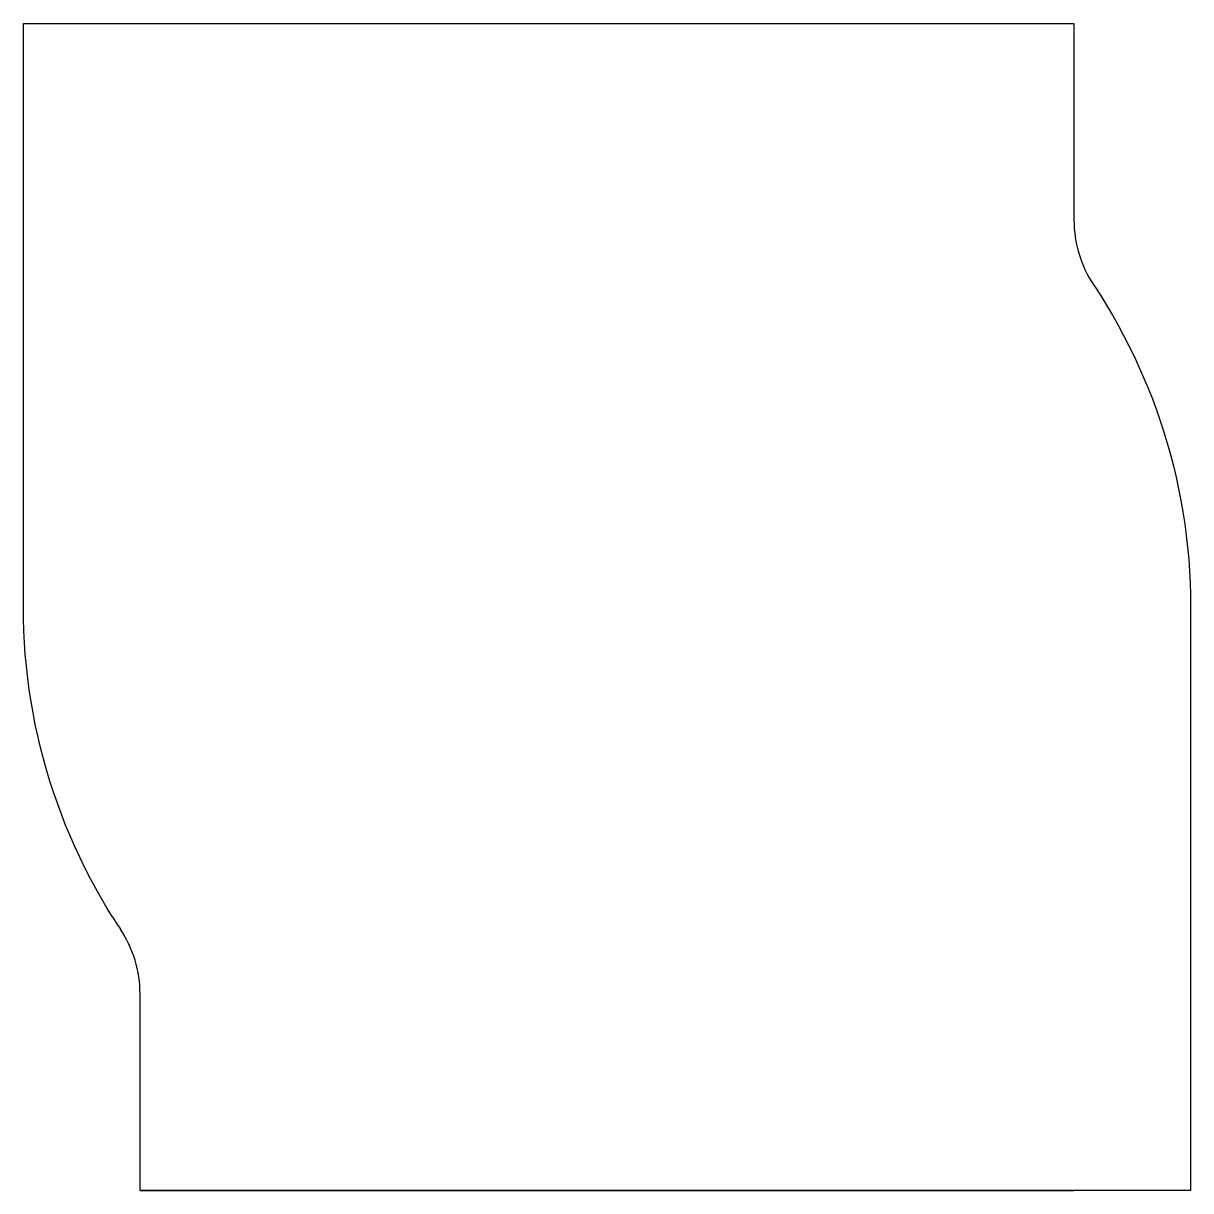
# Model space of a CAD drawing. Header units: inches. Extents: x 0.5 to 5.5, y 0.43 to 5.43.
import ezdxf

# ---------------------------------------------------------------- set-up
doc = ezdxf.new("R2010")
doc.units = ezdxf.units.IN
doc.header["$LTSCALE"] = 0.03937
doc.header["$MEASUREMENT"] = 0
doc.layers.add('Default', color=18, linetype='Continuous', true_color=0x000000)

msp = doc.modelspace()

# ---------------------------------------------------------------- linework, layer by layer
at = {"layer": 'Default'}
for p, q in [((0.5, 2.9282), (0.5, 5.4282)), ((0.5, 5.4282), (5, 5.4282)), ((5, 5.4282), (5.0001, 4.5861)), ((5.0857, 4.3064), (5.0862, 4.3057)), ((5.0862, 4.3057), (5.1132, 4.2639)), ((5.1132, 4.2639), (5.1393, 4.2216)), ((5.1393, 4.2216), (5.1647, 4.1788)), ((5.1647, 4.1788), (5.1891, 4.1354)), ((5.1891, 4.1354), (5.2128, 4.0916)), ((5.2128, 4.0916), (5.2355, 4.0473)), ((5.2355, 4.0473), (5.2574, 4.0026)), ((5.2574, 4.0026), (5.2783, 3.9574)), ((5.2783, 3.9574), (5.2984, 3.9117)), ((5.2984, 3.9117), (5.3176, 3.8657)), ((5.3176, 3.8657), (5.3359, 3.8192)), ((5.3359, 3.8192), (5.3532, 3.7724)), ((5.3532, 3.7724), (5.3696, 3.7251)), ((5.3696, 3.7251), (5.3851, 3.6775)), ((5.3851, 3.6775), (5.3997, 3.6296)), ((5.3997, 3.6296), (5.4133, 3.5812)), ((5.4133, 3.5812), (5.4259, 3.5326)), ((5.4259, 3.5326), (5.4376, 3.4837)), ((5.4376, 3.4837), (5.4483, 3.4344)), ((5.4483, 3.4344), (5.458, 3.3849)), ((5.458, 3.3849), (5.4667, 3.3351)), ((5.4667, 3.3351), (5.4745, 3.285)), ((5.4745, 3.285), (5.4812, 3.2347)), ((5.4812, 3.2347), (5.4869, 3.1841)), ((5.4869, 3.1841), (5.4916, 3.1333)), ((5.4916, 3.1333), (5.4953, 3.0823)), ((5.4953, 3.0823), (5.4979, 3.0311)), ((5.4979, 3.0311), (5.4995, 2.9797)), ((5.4995, 2.9797), (5.5, 2.9282)), ((0.5005, 2.8771), (0.5, 2.9282)), ((5.5, 2.9282), (5.5, 0.4282)), ((0.5021, 2.8262), (0.5005, 2.8771)), ((0.5047, 2.7753), (0.5021, 2.8262)), ((0.5083, 2.7247), (0.5047, 2.7753)), ((0.5129, 2.6742), (0.5083, 2.7247)), ((0.5186, 2.624), (0.5129, 2.6742)), ((0.5252, 2.5739), (0.5186, 2.624)), ((0.5329, 2.524), (0.5252, 2.5739)), ((0.5415, 2.4744), (0.5329, 2.524)), ((0.5512, 2.425), (0.5415, 2.4744)), ((0.5618, 2.3759), (0.5512, 2.425)), ((0.5734, 2.327), (0.5618, 2.3759)), ((0.5859, 2.2784), (0.5734, 2.327)), ((0.5994, 2.2302), (0.5859, 2.2784)), ((0.6139, 2.1822), (0.5994, 2.2302)), ((0.6293, 2.1346), (0.6139, 2.1822)), ((0.6457, 2.0873), (0.6293, 2.1346)), ((0.663, 2.0404), (0.6457, 2.0873)), ((0.6812, 1.9938), (0.663, 2.0404)), ((0.7004, 1.9476), (0.6812, 1.9938)), ((0.7204, 1.9019), (0.7004, 1.9476)), ((0.7414, 1.8565), (0.7204, 1.9019)), ((0.7633, 1.8115), (0.7414, 1.8565)), ((0.7861, 1.767), (0.7633, 1.8115)), ((0.8098, 1.723), (0.7861, 1.767)), ((0.8343, 1.6794), (0.8098, 1.723)), ((0.8597, 1.6363), (0.8343, 1.6794)), ((0.8808, 1.6022), (0.8597, 1.6363)), ((1, 0.4282), (0.9999, 1.2708)), ((5.5, 0.4282), (1, 0.4282)), ((1, 0.4282), (5, 0.4282)), ((5, 0.4282), (1, 0.4282))]:
    msp.add_line(p, q, dxfattribs=at)
for centre, radius, start, end in [((5.5001, 4.5861), 0.5, 180.0067, 214.0123), ((1.7316, 2.1276), 1, 211.6959, 212.8471), ((3.4119, 3.2124), 3, 212.8471, 213.6962), ((0.4999, 1.2707), 0.5, 0.0086, 33.6962)]:
    msp.add_arc(centre, radius, start, end, dxfattribs=at)

doc.saveas('drawing.dxf')
